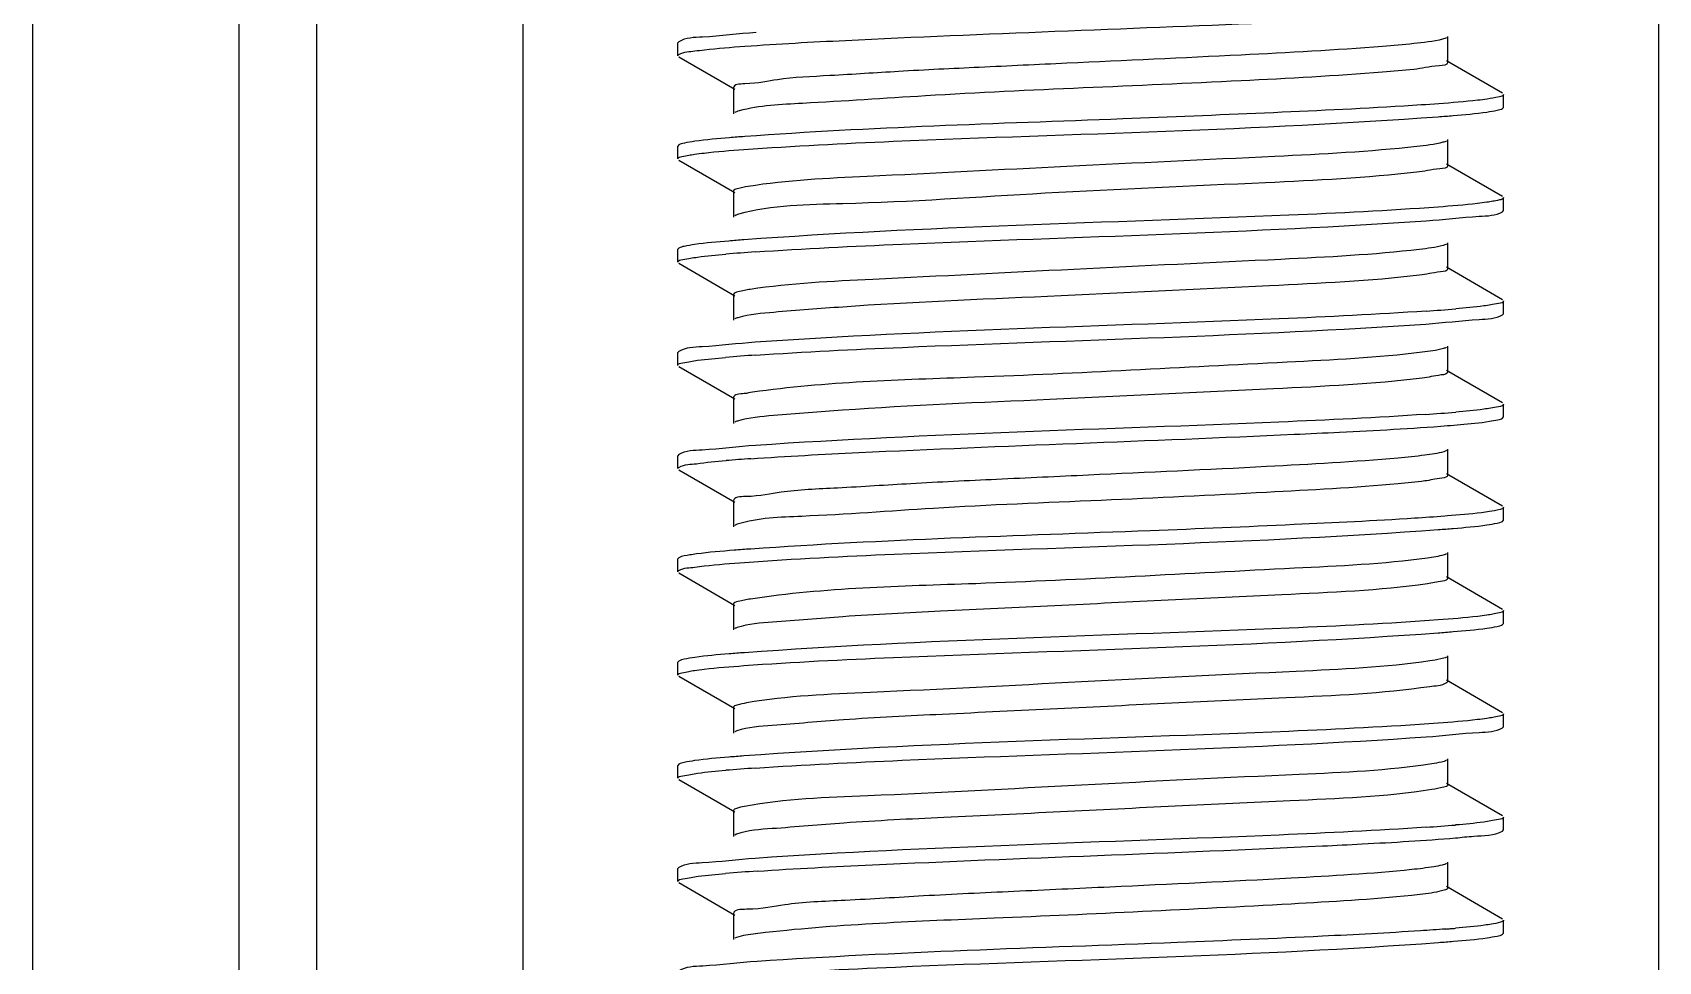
# Model space of a CAD drawing. Extents: x 27938 to 1042331, y -235042 to 1535213.
# Drawn here: x 701681.2 to 702056.3, y 767491.4 to 767705.7 of the extents above; entities that cross this region are included whole.
import ezdxf

# ---------------------------------------------------------------- set-up
doc = ezdxf.new("R2010")
doc.units = 0
doc.header["$LTSCALE"] = 1000
doc.header["$MEASUREMENT"] = 0

msp = doc.modelspace()

# ---------------------------------------------------------------- linework, layer by layer
at = {"linetype": 'Continuous'}
for p, q in [((701681.22, 770483.4), (701681.22, 765742.38)), ((701728.85, 770483.4), (701728.85, 765742.38)), ((701746.71, 770483.4), (701746.71, 765742.38)), ((701794.33, 770483.4), (701794.33, 765742.38)), ((702056.27, 770483.4), (702056.27, 765742.38)), ((702007.67, 767698.86), (702007.67, 767704.82)), ((701830.28, 767703.59), (701830.05, 767703.33)), ((701830.05, 767700.35), (701830.05, 767703.33)), ((701830.05, 767700.35), (701830.05, 767703.33)), ((701830.28, 767700.09), (701843.2, 767692.61)), ((702020.33, 767691.68), (702007.41, 767699.16)), ((701842.94, 767692.91), (701842.94, 767686.96)), ((702020.56, 767688.44), (702020.56, 767691.42)), ((702020.56, 767688.44), (702020.56, 767691.42)), ((702020.33, 767688.18), (702020.56, 767688.44)), ((701830.28, 767679.78), (701830.05, 767679.51)), ((701830.05, 767676.54), (701830.05, 767679.51)), ((701830.05, 767676.54), (701830.05, 767679.51)), ((702007.67, 767675.05), (702007.67, 767681)), ((701830.28, 767676.28), (701843.2, 767668.8)), ((702020.33, 767667.87), (702007.41, 767675.35)), ((701842.94, 767669.1), (701842.94, 767663.14)), ((702020.56, 767664.63), (702020.56, 767667.61)), ((702020.56, 767664.63), (702020.56, 767667.61)), ((702020.33, 767664.37), (702020.56, 767664.63)), ((701830.28, 767655.96), (701830.05, 767655.7)), ((701830.05, 767652.73), (701830.05, 767655.7)), ((701830.05, 767652.73), (701830.05, 767655.7)), ((702007.67, 767651.24), (702007.67, 767657.19)), ((701830.28, 767652.46), (701843.2, 767644.98)), ((702020.33, 767644.06), (702007.41, 767651.54)), ((701842.94, 767645.28), (701842.94, 767639.33)), ((702020.33, 767640.56), (702020.56, 767640.82)), ((702020.56, 767640.82), (702020.56, 767643.8)), ((702020.56, 767640.82), (702020.56, 767643.8)), ((702007.67, 767627.42), (702007.67, 767633.38)), ((701830.28, 767632.15), (701830.05, 767631.89)), ((701830.05, 767628.91), (701830.05, 767631.89)), ((701830.05, 767628.91), (701830.05, 767631.89)), ((701830.28, 767628.65), (701843.2, 767621.17)), ((702020.33, 767620.24), (702007.41, 767627.73)), ((701842.94, 767621.47), (701842.94, 767615.52)), ((702020.56, 767617.01), (702020.56, 767619.98)), ((702020.56, 767617.01), (702020.56, 767619.98)), ((702020.33, 767616.75), (702020.56, 767617.01)), ((701830.28, 767608.34), (701830.05, 767608.08)), ((701830.05, 767605.1), (701830.05, 767608.08)), ((701830.05, 767605.1), (701830.05, 767608.08)), ((702007.67, 767603.61), (702007.67, 767609.56)), ((701830.28, 767604.84), (701843.2, 767597.36)), ((702020.33, 767596.43), (702007.41, 767603.91)), ((701842.94, 767597.66), (701842.94, 767591.7)), ((702020.56, 767593.19), (702020.56, 767596.17)), ((702020.56, 767593.19), (702020.56, 767596.17)), ((702007.59, 767594.17), (702006.97, 767594.12)), ((702020.33, 767592.93), (702020.56, 767593.19)), ((701830.28, 767584.52), (701830.05, 767584.26)), ((702007.67, 767579.8), (702007.67, 767585.75)), ((701830.05, 767581.29), (701830.05, 767584.26)), ((701830.05, 767581.29), (701830.05, 767584.26)), ((701830.28, 767581.03), (701843.2, 767573.54)), ((702020.33, 767572.62), (702007.41, 767580.1)), ((701842.94, 767573.85), (701842.94, 767567.89)), ((702020.33, 767569.12), (702020.56, 767569.38)), ((702020.56, 767569.38), (702020.56, 767572.36)), ((702020.56, 767569.38), (702020.56, 767572.36)), ((702007.67, 767555.99), (702007.67, 767561.94)), ((701830.28, 767560.71), (701830.05, 767560.45)), ((701830.05, 767557.47), (701830.05, 767560.45)), ((701830.05, 767557.47), (701830.05, 767560.45)), ((701830.28, 767557.21), (701843.2, 767549.73)), ((702020.33, 767548.8), (702007.41, 767556.29)), ((701842.94, 767550.03), (701842.94, 767544.08)), ((702020.56, 767545.57), (702020.56, 767548.54)), ((702020.56, 767545.57), (702020.56, 767548.54)), ((701843.68, 767544.58), (701843.2, 767544.38)), ((702020.33, 767545.31), (702020.56, 767545.57)), ((701830.28, 767536.9), (701830.05, 767536.64)), ((701830.05, 767533.66), (701830.05, 767536.64)), ((701830.05, 767533.66), (701830.05, 767536.64)), ((702007.67, 767532.17), (702007.67, 767538.13)), ((701830.28, 767533.4), (701843.2, 767525.92)), ((702020.33, 767524.99), (702007.41, 767532.47)), ((701842.94, 767526.22), (701842.94, 767520.27)), ((702020.56, 767521.75), (702020.56, 767524.73)), ((702020.56, 767521.75), (702020.56, 767524.73)), ((701843.63, 767520.76), (701843.2, 767520.57)), ((702020.33, 767521.49), (702020.56, 767521.75)), ((702007.67, 767508.36), (702007.67, 767514.31)), ((701830.28, 767513.09), (701830.05, 767512.82)), ((701830.05, 767509.85), (701830.05, 767512.82)), ((701830.05, 767509.85), (701830.05, 767512.82)), ((701830.28, 767509.59), (701843.2, 767502.11)), ((702020.33, 767501.18), (702007.41, 767508.66)), ((701842.94, 767502.41), (701842.94, 767496.45)), ((702020.56, 767497.94), (702020.56, 767500.92)), ((702020.56, 767497.94), (702020.56, 767500.92)), ((701843.59, 767496.93), (701843.2, 767496.76)), ((702020.33, 767497.68), (702020.56, 767497.94))]:
    msp.add_line(p, q, dxfattribs=at)
for centre, radius, start, end in [((701875.28, 767248.02), 407.98, 93.8428, 94.8037), ((701975.32, 768048.64), 408.12, 273.8419, 274.8035), ((701875.37, 767223.08), 409.12, 93.8337, 94.8049), ((701975.22, 768026.13), 409.43, 273.8331, 274.8033), ((701873.93, 767217.34), 390.98, 93.9624, 94.8027), ((701875.28, 767128.97), 407.96, 93.8429, 94.8037), ((701975.32, 767929.52), 408.07, 273.8423, 274.8035), ((701875.85, 767097.94), 415.21, 93.7981, 94.8008), ((701980, 767848.23), 350.4, 274.451, 274.6348), ((701983.81, 767801.24), 303.26, 274.6342, 274.8518)]:
    msp.add_arc(centre, radius, start, end, dxfattribs=at)
for points, knots in [([(701848.18, 767705.7), (701844.04, 767705.42), (701838.23, 767704.62), (701831.9, 767704.52), (701830.28, 767703.59)], [0, 0, 0, 0, 0.690474, 1, 1, 1, 1]), ([(701845.51, 767702.54), (701853.24, 767703.1), (701893.2, 767705.22), (701933.2, 767706.54), (701965.43, 767707.95)], [0, 0, 0, 0, 0.19365, 1, 1, 1, 1]), ([(702007.41, 767704.51), (702007.12, 767704.35), (702004.62, 767703.62), (702002.05, 767703.39), (701999.82, 767703.15)], [0, 0, 0, 0, 0.127551, 1, 1, 1, 1]), ([(701830.05, 767700.35), (701830.05, 767700.47), (701831.46, 767701.36), (701832.75, 767701.27), (701834.01, 767701.45)], [0, 0, 0, 0, 0.088902, 1, 1, 1, 1]), ([(701834.01, 767701.45), (701834.74, 767701.55), (701838.56, 767702.01), (701842.4, 767702.31), (701845.51, 767702.54)], [0, 0, 0, 0, 0.191493, 1, 1, 1, 1]), ([(701999.82, 767703.15), (701997.43, 767702.89), (701984.17, 767701.74), (701970.88, 767701.06), (701960, 767700.51)], [0, 0, 0, 0, 0.181047, 1, 1, 1, 1]), ([(701960, 767700.51), (701946.61, 767699.83), (701926.46, 767698.93), (701900.17, 767697.69), (701881.83, 767696.82), (701866.67, 767695.78), (701853.96, 767695.24), (701848.13, 767693.8), (701842.95, 767693.82), (701842.94, 767692.91)], [0, 0, 0, 0, 0.342508, 0.514774, 0.67345, 0.808552, 0.911716, 0.976643, 1, 1, 1, 1]), ([(701999.82, 767697.19), (701997.43, 767696.94), (701984.17, 767695.79), (701970.88, 767695.11), (701960, 767694.56)], [0, 0, 0, 0, 0.181047, 1, 1, 1, 1]), ([(702007.67, 767698.86), (702007.67, 767698.14), (702003.65, 767697.98), (702001.78, 767697.41), (701999.82, 767697.19)], [0, 0, 0, 0, 0.267058, 1, 1, 1, 1]), ([(701960, 767694.56), (701935.74, 767693.33), (701901.93, 767692.24), (701863.47, 767689.5), (701848.95, 767688.88), (701844.19, 767687.62)], [0, 0, 0, 0, 0.627959, 0.872762, 1, 1, 1, 1]), ([(702016.74, 767690.34), (702016.03, 767690.24), (702012.32, 767689.79), (702008.6, 767689.49), (702005.58, 767689.27)], [0, 0, 0, 0, 0.191322, 1, 1, 1, 1]), ([(702020.56, 767691.42), (702020.56, 767691.05), (702018.69, 767690.73), (702017.7, 767690.48), (702016.74, 767690.34)], [0, 0, 0, 0, 0.274674, 1, 1, 1, 1]), ([(701844.19, 767687.62), (701843.99, 767687.56), (701843.66, 767687.46), (701843.33, 767687.33), (701843.21, 767687.26)], [0, 0, 0, 0, 0.581363, 1, 1, 1, 1]), ([(701845.3, 767678.71), (701856.78, 767679.55), (701910.17, 767682.16), (701963.63, 767683.2), (702005.43, 767686.28)], [0, 0, 0, 0, 0.215563, 1, 1, 1, 1]), ([(701965.43, 767687.12), (701954.53, 767686.64), (701914.55, 767684.96), (701874.53, 767683.82), (701845.51, 767681.7)], [0, 0, 0, 0, 0.272813, 1, 1, 1, 1]), ([(702005.58, 767689.27), (702002.9, 767689.07), (701989.52, 767688.2), (701976.13, 767687.59), (701965.43, 767687.12)], [0, 0, 0, 0, 0.200781, 1, 1, 1, 1]), ([(702005.43, 767686.28), (702006.59, 767686.36), (702010.35, 767686.66), (702014.11, 767687), (702016.7, 767687.36)], [0, 0, 0, 0, 0.307508, 1, 1, 1, 1]), ([(702016.7, 767687.36), (702017.49, 767687.47), (702018.7, 767687.69), (702019.94, 767687.96), (702020.33, 767688.18)], [0, 0, 0, 0, 0.643014, 1, 1, 1, 1]), ([(701834.01, 767680.61), (701833.19, 767680.5), (701831.95, 767680.28), (701830.67, 767680), (701830.28, 767679.78)], [0, 0, 0, 0, 0.644069, 1, 1, 1, 1]), ([(701833.95, 767677.63), (701834.67, 767677.73), (701838.44, 767678.19), (701842.23, 767678.49), (701845.3, 767678.71)], [0, 0, 0, 0, 0.191455, 1, 1, 1, 1]), ([(701845.51, 767681.7), (701844.33, 767681.62), (701840.49, 767681.32), (701836.65, 767680.98), (701834.01, 767680.61)], [0, 0, 0, 0, 0.307292, 1, 1, 1, 1]), ([(702000.51, 767679.41), (701989.64, 767678.18), (701962.7, 767676.83), (701920.44, 767674.89), (701879.97, 767672.72), (701855.36, 767671.66), (701846.29, 767670.18)], [0, 0, 0, 0, 0.212318, 0.523282, 0.82144, 1, 1, 1, 1]), ([(702007.41, 767680.7), (702007.14, 767680.55), (702004.87, 767679.87), (702002.54, 767679.64), (702000.51, 767679.41)], [0, 0, 0, 0, 0.129975, 1, 1, 1, 1]), ([(701830.05, 767676.54), (701830.05, 767676.91), (701831.97, 767677.23), (701832.97, 767677.49), (701833.95, 767677.63)], [0, 0, 0, 0, 0.274321, 1, 1, 1, 1]), ([(702007.67, 767675.05), (702007.67, 767674.39), (702004.03, 767674.18), (702002.3, 767673.66), (702000.51, 767673.46)], [0, 0, 0, 0, 0.267925, 1, 1, 1, 1]), ([(702000.51, 767673.46), (701988.93, 767672.15), (701960.34, 767670.73), (701916.13, 767668.95), (701875.84, 767666.02), (701851.83, 767665.95), (701844.06, 767663.77)], [0, 0, 0, 0, 0.223031, 0.54745, 0.845499, 1, 1, 1, 1]), ([(701846.29, 767670.18), (701845.45, 767670.04), (701844.53, 767669.83), (701842.95, 767669.43), (701842.94, 767669.1)], [0, 0, 0, 0, 0.718713, 1, 1, 1, 1]), ([(702020.56, 767667.61), (702020.56, 767667.24), (702018.66, 767666.92), (702017.67, 767666.66), (702016.7, 767666.53)], [0, 0, 0, 0, 0.274523, 1, 1, 1, 1]), ([(701844.06, 767663.77), (701843.89, 767663.72), (701843.6, 767663.63), (701843.32, 767663.51), (701843.21, 767663.44)], [0, 0, 0, 0, 0.575346, 1, 1, 1, 1]), ([(702005.43, 767665.44), (701993.97, 767664.6), (701940.59, 767662), (701887.13, 767660.94), (701845.3, 767657.88)], [0, 0, 0, 0, 0.215104, 1, 1, 1, 1]), ([(702002.67, 767662.27), (702006.75, 767662.55), (702012.49, 767663.34), (702018.73, 767663.45), (702020.33, 767664.37)], [0, 0, 0, 0, 0.690198, 1, 1, 1, 1]), ([(702016.7, 767666.53), (702015.98, 767666.43), (702012.24, 767665.97), (702008.48, 767665.67), (702005.43, 767665.44)], [0, 0, 0, 0, 0.191314, 1, 1, 1, 1]), ([(701847.94, 767655.09), (701859.22, 767655.86), (701910.8, 767658.34), (701962.44, 767659.53), (702002.67, 767662.27)], [0, 0, 0, 0, 0.219065, 1, 1, 1, 1]), ([(701833.95, 767656.79), (701833.15, 767656.68), (701831.92, 767656.46), (701830.67, 767656.19), (701830.28, 767655.96)], [0, 0, 0, 0, 0.643484, 1, 1, 1, 1]), ([(701845.3, 767657.88), (701844.13, 767657.79), (701840.34, 767657.49), (701836.56, 767657.16), (701833.95, 767656.79)], [0, 0, 0, 0, 0.307355, 1, 1, 1, 1]), ([(702001.17, 767655.67), (701990.56, 767654.42), (701963.94, 767653.09), (701921.9, 767651.12), (701881.11, 767649), (701856.13, 767647.87), (701846.77, 767646.44)], [0, 0, 0, 0, 0.20724, 0.51628, 0.816365, 1, 1, 1, 1]), ([(702007.41, 767656.89), (702007.16, 767656.75), (702005.11, 767656.11), (702003, 767655.89), (702001.17, 767655.67)], [0, 0, 0, 0, 0.132681, 1, 1, 1, 1]), ([(701830.05, 767652.73), (701830.05, 767653.16), (701832.32, 767653.44), (701833.47, 767653.75), (701834.62, 767653.9)], [0, 0, 0, 0, 0.271611, 1, 1, 1, 1]), ([(702001.17, 767649.72), (701989.69, 767648.36), (701961.01, 767647.03), (701916.68, 767644.79), (701878.48, 767643.28), (701854.78, 767641.34), (701846.63, 767640.72), (701843.95, 767639.92)], [0, 0, 0, 0, 0.220196, 0.54582, 0.845894, 0.946809, 1, 1, 1, 1]), ([(702007.67, 767651.24), (702007.67, 767650.63), (702004.38, 767650.37), (702002.8, 767649.91), (702001.17, 767649.72)], [0, 0, 0, 0, 0.269156, 1, 1, 1, 1]), ([(701846.77, 767646.44), (701845.81, 767646.3), (701844.79, 767646.05), (701842.95, 767645.66), (701842.94, 767645.28)], [0, 0, 0, 0, 0.721722, 1, 1, 1, 1]), ([(702002.67, 767641.43), (701991.38, 767640.67), (701939.8, 767638.18), (701888.16, 767636.99), (701847.94, 767634.25)], [0, 0, 0, 0, 0.219079, 1, 1, 1, 1]), ([(702020.56, 767643.8), (702020.56, 767643.36), (702018.28, 767643.08), (702017.13, 767642.77), (702015.98, 767642.62)], [0, 0, 0, 0, 0.271592, 1, 1, 1, 1]), ([(701843.95, 767639.92), (701843.81, 767639.88), (701843.55, 767639.8), (701843.31, 767639.69), (701843.21, 767639.63)], [0, 0, 0, 0, 0.569898, 1, 1, 1, 1]), ([(701848.02, 767631.28), (701859.3, 767632.05), (701910.82, 767634.53), (701962.41, 767635.72), (702002.59, 767638.45)], [0, 0, 0, 0, 0.219185, 1, 1, 1, 1]), ([(702002.59, 767638.45), (702006.69, 767638.73), (702012.45, 767639.53), (702018.73, 767639.64), (702020.33, 767640.56)], [0, 0, 0, 0, 0.690279, 1, 1, 1, 1]), ([(701847.94, 767634.25), (701843.85, 767633.97), (701838.12, 767633.18), (701831.87, 767633.07), (701830.28, 767632.15)], [0, 0, 0, 0, 0.690206, 1, 1, 1, 1]), ([(701830.05, 767628.91), (701830.05, 767629.34), (701832.32, 767629.63), (701833.47, 767629.94), (701834.61, 767630.09)], [0, 0, 0, 0, 0.27163, 1, 1, 1, 1]), ([(702001.8, 767631.94), (701991.45, 767630.65), (701956.96, 767629.01), (701905.52, 767626.09), (701864.23, 767625.14), (701847.29, 767622.71)], [0, 0, 0, 0, 0.202178, 0.668259, 1, 1, 1, 1]), ([(702007.41, 767633.08), (702007.18, 767632.95), (702005.35, 767632.35), (702003.44, 767632.14), (702001.8, 767631.94)], [0, 0, 0, 0, 0.135599, 1, 1, 1, 1]), ([(702001.8, 767625.98), (701990.43, 767624.57), (701961.71, 767623.28), (701917.18, 767620.99), (701878.6, 767619.5), (701854.71, 767617.5), (701846.52, 767616.9), (701843.87, 767616.08)], [0, 0, 0, 0, 0.217203, 0.543941, 0.846117, 0.947352, 1, 1, 1, 1]), ([(702007.67, 767627.42), (702007.67, 767626.87), (702004.72, 767626.57), (702003.27, 767626.17), (702001.8, 767625.98)], [0, 0, 0, 0, 0.270603, 1, 1, 1, 1]), ([(701847.29, 767622.71), (701846.65, 767622.62), (701845.43, 767622.27), (701842.95, 767622.35), (701842.94, 767621.47)], [0, 0, 0, 0, 0.421834, 1, 1, 1, 1]), ([(702020.56, 767619.98), (702020.56, 767619.55), (702018.27, 767619.26), (702017.11, 767618.95), (702015.96, 767618.8)], [0, 0, 0, 0, 0.271523, 1, 1, 1, 1]), ([(701843.87, 767616.08), (701843.74, 767616.05), (701843.51, 767615.97), (701843.29, 767615.87), (701843.21, 767615.82)], [0, 0, 0, 0, 0.564969, 1, 1, 1, 1]), ([(702002.59, 767617.62), (701991.31, 767616.85), (701939.78, 767614.37), (701888.2, 767613.18), (701848.02, 767610.44)], [0, 0, 0, 0, 0.219186, 1, 1, 1, 1]), ([(701972.24, 767613.01), (701975.74, 767613.17), (701987.52, 767613.73), (701999.31, 767614.35), (702007.59, 767615.01)], [0, 0, 0, 0, 0.29642, 1, 1, 1, 1]), ([(702007.59, 767615.01), (702008.58, 767615.08), (702011.81, 767615.36), (702015.04, 767615.67), (702017.26, 767616.01)], [0, 0, 0, 0, 0.307999, 1, 1, 1, 1]), ([(702017.26, 767616.01), (702017.92, 767616.11), (702018.95, 767616.3), (702020, 767616.55), (702020.33, 767616.75)], [0, 0, 0, 0, 0.636475, 1, 1, 1, 1]), ([(701846.91, 767607.39), (701855.2, 767607.97), (701896.97, 767610.12), (701938.77, 767611.48), (701972.24, 767613.01)], [0, 0, 0, 0, 0.198843, 1, 1, 1, 1]), ([(701848.02, 767610.44), (701843.91, 767610.16), (701838.16, 767609.37), (701831.88, 767609.26), (701830.28, 767608.34)], [0, 0, 0, 0, 0.6903, 1, 1, 1, 1]), ([(702002.4, 767608.2), (702000.34, 767607.93), (701988.2, 767606.74), (701976.01, 767606.1), (701965.89, 767605.56)], [0, 0, 0, 0, 0.16974, 1, 1, 1, 1]), ([(702007.4, 767609.26), (702007.2, 767609.14), (702005.56, 767608.59), (702003.86, 767608.39), (702002.4, 767608.2)], [0, 0, 0, 0, 0.138888, 1, 1, 1, 1]), ([(701830.05, 767605.1), (701830.05, 767605.23), (701831.63, 767606.16), (701833, 767606.06), (701834.37, 767606.24)], [0, 0, 0, 0, 0.087225, 1, 1, 1, 1]), ([(701965.89, 767605.56), (701952.19, 767604.84), (701931.4, 767603.9), (701904.09, 767602.62), (701884.66, 767601.72), (701868.48, 767600.63), (701854.82, 767600.11), (701848.57, 767598.54), (701842.94, 767598.64), (701842.94, 767597.66)], [0, 0, 0, 0, 0.333656, 0.505798, 0.66612, 0.803713, 0.909344, 0.976032, 1, 1, 1, 1]), ([(702007.67, 767603.61), (702007.67, 767603.11), (702005.05, 767602.78), (702003.72, 767602.42), (702002.4, 767602.25)], [0, 0, 0, 0, 0.272538, 1, 1, 1, 1]), ([(701965.89, 767599.61), (701953.18, 767598.94), (701927.58, 767597.69), (701891.75, 767596.34), (701863.96, 767594.1), (701848.56, 767593.78), (701843.79, 767592.25)], [0, 0, 0, 0, 0.312169, 0.628846, 0.877123, 1, 1, 1, 1]), ([(702002.4, 767602.25), (702000.34, 767601.98), (701988.2, 767600.78), (701976.01, 767600.15), (701965.89, 767599.61)], [0, 0, 0, 0, 0.16974, 1, 1, 1, 1]), ([(702020.56, 767596.17), (702020.56, 767595.85), (702018.96, 767595.51), (702018.09, 767595.3), (702017.26, 767595.17)], [0, 0, 0, 0, 0.277611, 1, 1, 1, 1]), ([(701843.79, 767592.25), (701843.68, 767592.21), (701843.48, 767592.14), (701843.29, 767592.05), (701843.2, 767592.01)], [0, 0, 0, 0, 0.560517, 1, 1, 1, 1]), ([(701972.24, 767592.17), (701961.18, 767591.66), (701919.4, 767589.89), (701877.58, 767588.7), (701846.91, 767586.55)], [0, 0, 0, 0, 0.264864, 1, 1, 1, 1]), ([(702006.97, 767594.12), (702004.65, 767593.94), (701993.08, 767593.15), (701981.5, 767592.59), (701972.24, 767592.17)], [0, 0, 0, 0, 0.200777, 1, 1, 1, 1]), ([(702005.49, 767591.03), (702006.64, 767591.12), (702010.39, 767591.41), (702014.13, 767591.75), (702016.71, 767592.11)], [0, 0, 0, 0, 0.307522, 1, 1, 1, 1]), ([(702017.26, 767595.17), (702016.65, 767595.08), (702013.43, 767594.65), (702010.2, 767594.38), (702007.59, 767594.17)], [0, 0, 0, 0, 0.190994, 1, 1, 1, 1]), ([(702016.71, 767592.11), (702017.5, 767592.22), (702018.71, 767592.44), (702019.94, 767592.71), (702020.33, 767592.93)], [0, 0, 0, 0, 0.642871, 1, 1, 1, 1]), ([(701845.44, 767583.47), (701856.95, 767584.31), (701910.3, 767586.91), (701963.73, 767587.95), (702005.49, 767591.03)], [0, 0, 0, 0, 0.216008, 1, 1, 1, 1]), ([(701834.37, 767585.41), (701833.87, 767585.34), (701832.51, 767585.11), (701831.05, 767584.97), (701830.28, 767584.52)], [0, 0, 0, 0, 0.361201, 1, 1, 1, 1]), ([(701846.91, 767586.55), (701845.62, 767586.46), (701841.44, 767586.15), (701837.25, 767585.79), (701834.37, 767585.41)], [0, 0, 0, 0, 0.30692, 1, 1, 1, 1]), ([(702002.96, 767584.46), (701992.82, 767583.06), (701958, 767581.51), (701906.04, 767578.39), (701863.98, 767577.62), (701846.81, 767575.01)], [0, 0, 0, 0, 0.196411, 0.666993, 1, 1, 1, 1]), ([(702007.4, 767585.45), (702007.22, 767585.34), (702005.77, 767584.83), (702004.26, 767584.64), (702002.96, 767584.46)], [0, 0, 0, 0, 0.142204, 1, 1, 1, 1]), ([(701830.05, 767581.29), (701830.05, 767581.41), (701831.46, 767582.3), (701832.75, 767582.21), (701834, 767582.38)], [0, 0, 0, 0, 0.088954, 1, 1, 1, 1]), ([(701834, 767582.38), (701834.72, 767582.48), (701838.53, 767582.94), (701842.35, 767583.25), (701845.44, 767583.47)], [0, 0, 0, 0, 0.191562, 1, 1, 1, 1]), ([(702002.96, 767578.51), (701991.86, 767576.98), (701963.13, 767575.75), (701925.71, 767573.87), (701891.97, 767572.27), (701870.22, 767571.21), (701854.64, 767569.84), (701846.35, 767569.29), (701843.73, 767568.42)], [0, 0, 0, 0, 0.210757, 0.539438, 0.704601, 0.845971, 0.948094, 1, 1, 1, 1]), ([(702007.67, 767579.8), (702007.67, 767579.35), (702005.35, 767578.99), (702004.14, 767578.67), (702002.96, 767578.51)], [0, 0, 0, 0, 0.27426, 1, 1, 1, 1]), ([(701846.81, 767575.01), (701845.84, 767574.86), (701844.81, 767574.61), (701842.94, 767574.22), (701842.94, 767573.85)], [0, 0, 0, 0, 0.721991, 1, 1, 1, 1]), ([(702005.49, 767570.2), (701994.05, 767569.35), (701940.69, 767566.75), (701887.27, 767565.69), (701845.44, 767562.63)], [0, 0, 0, 0, 0.214793, 1, 1, 1, 1]), ([(702016.71, 767571.28), (702016, 767571.18), (702012.27, 767570.72), (702008.52, 767570.42), (702005.49, 767570.2)], [0, 0, 0, 0, 0.191306, 1, 1, 1, 1]), ([(702020.56, 767572.36), (702020.56, 767571.99), (702018.67, 767571.67), (702017.68, 767571.41), (702016.71, 767571.28)], [0, 0, 0, 0, 0.274588, 1, 1, 1, 1]), ([(701843.73, 767568.42), (701843.63, 767568.38), (701843.45, 767568.32), (701843.28, 767568.24), (701843.2, 767568.19)], [0, 0, 0, 0, 0.556492, 1, 1, 1, 1]), ([(701845.3, 767559.65), (701856.79, 767560.49), (701910.17, 767563.09), (701963.63, 767564.14), (702005.44, 767567.22)], [0, 0, 0, 0, 0.215575, 1, 1, 1, 1]), ([(702005.44, 767567.22), (702006.59, 767567.3), (702010.35, 767567.6), (702014.11, 767567.93), (702016.7, 767568.3)], [0, 0, 0, 0, 0.307509, 1, 1, 1, 1]), ([(702016.7, 767568.3), (702017.49, 767568.41), (702018.7, 767568.62), (702019.94, 767568.9), (702020.33, 767569.12)], [0, 0, 0, 0, 0.64301, 1, 1, 1, 1]), ([(701845.44, 767562.63), (701844.27, 767562.55), (701840.45, 767562.25), (701836.63, 767561.91), (701834, 767561.55)], [0, 0, 0, 0, 0.307231, 1, 1, 1, 1]), ([(701830.05, 767557.47), (701830.05, 767557.85), (701831.97, 767558.16), (701832.97, 767558.42), (701833.95, 767558.56)], [0, 0, 0, 0, 0.274314, 1, 1, 1, 1]), ([(701834, 767561.55), (701833.19, 767561.43), (701831.94, 767561.22), (701830.67, 767560.94), (701830.28, 767560.71)], [0, 0, 0, 0, 0.64396, 1, 1, 1, 1]), ([(701833.95, 767558.56), (701834.67, 767558.66), (701838.45, 767559.12), (701842.24, 767559.42), (701845.3, 767559.65)], [0, 0, 0, 0, 0.19146, 1, 1, 1, 1]), ([(702003.5, 767560.73), (701993.3, 767559.23), (701966.45, 767558.06), (701923.46, 767555.94), (701881.23, 767553.66), (701855.33, 767552.69), (701845.89, 767551.05)], [0, 0, 0, 0, 0.195765, 0.5095, 0.817954, 1, 1, 1, 1]), ([(702007.4, 767561.64), (702006.99, 767561.4), (702005.66, 767561.09), (702004.35, 767560.85), (702003.5, 767560.73)], [0, 0, 0, 0, 0.360057, 1, 1, 1, 1]), ([(702003.5, 767554.78), (701992.55, 767553.17), (701963.83, 767552.01), (701926.36, 767550.08), (701892.32, 767548.47), (701870.33, 767547.41), (701854.64, 767546.01), (701846.28, 767545.49), (701843.68, 767544.58)], [0, 0, 0, 0, 0.20733, 0.536865, 0.70321, 0.84565, 0.948324, 1, 1, 1, 1]), ([(702007.67, 767555.99), (702007.67, 767555.85), (702006.22, 767554.88), (702004.82, 767554.97), (702003.5, 767554.78)], [0, 0, 0, 0, 0.0912, 1, 1, 1, 1]), ([(701845.89, 767551.05), (701845.14, 767550.92), (701844.33, 767550.73), (701842.94, 767550.33), (701842.94, 767550.03)], [0, 0, 0, 0, 0.715817, 1, 1, 1, 1]), ([(702016.7, 767547.46), (702015.98, 767547.36), (702012.24, 767546.9), (702008.48, 767546.6), (702005.44, 767546.38)], [0, 0, 0, 0, 0.191314, 1, 1, 1, 1]), ([(702020.56, 767548.54), (702020.56, 767548.17), (702018.67, 767547.86), (702017.67, 767547.6), (702016.7, 767547.46)], [0, 0, 0, 0, 0.274525, 1, 1, 1, 1]), ([(702005.44, 767546.38), (701993.97, 767545.54), (701940.59, 767542.93), (701887.13, 767541.88), (701845.3, 767538.81)], [0, 0, 0, 0, 0.215095, 1, 1, 1, 1]), ([(701847.94, 767536.02), (701859.22, 767536.79), (701910.8, 767539.28), (701962.44, 767540.46), (702002.67, 767543.21)], [0, 0, 0, 0, 0.219065, 1, 1, 1, 1]), ([(702002.67, 767543.21), (702006.76, 767543.49), (702012.49, 767544.28), (702018.73, 767544.39), (702020.33, 767545.31)], [0, 0, 0, 0, 0.690194, 1, 1, 1, 1]), ([(701833.95, 767537.73), (701833.15, 767537.61), (701831.92, 767537.4), (701830.67, 767537.12), (701830.28, 767536.9)], [0, 0, 0, 0, 0.6435, 1, 1, 1, 1]), ([(701845.3, 767538.81), (701844.13, 767538.73), (701840.35, 767538.43), (701836.56, 767538.09), (701833.95, 767537.73)], [0, 0, 0, 0, 0.307349, 1, 1, 1, 1]), ([(702004, 767536.99), (701993.88, 767535.41), (701966.84, 767534.3), (701923.46, 767532.14), (701880.89, 767529.77), (701854.81, 767528.91), (701845.46, 767527.16)], [0, 0, 0, 0, 0.193557, 0.5097, 0.820432, 1, 1, 1, 1]), ([(702007.4, 767537.82), (702007.03, 767537.61), (702005.88, 767537.32), (702004.74, 767537.11), (702004, 767536.99)], [0, 0, 0, 0, 0.365495, 1, 1, 1, 1]), ([(701830.05, 767533.66), (701830.05, 767534.09), (701832.33, 767534.38), (701833.48, 767534.69), (701834.62, 767534.84)], [0, 0, 0, 0, 0.271609, 1, 1, 1, 1]), ([(702007.67, 767532.17), (702007.66, 767531.81), (702005.91, 767531.42), (702004.93, 767531.18), (702004, 767531.04)], [0, 0, 0, 0, 0.279238, 1, 1, 1, 1]), ([(702004, 767531.04), (701993.22, 767529.35), (701964.53, 767528.28), (701927.02, 767526.29), (701892.7, 767524.68), (701870.48, 767523.62), (701854.65, 767522.18), (701846.23, 767521.68), (701843.63, 767520.76)], [0, 0, 0, 0, 0.203778, 0.534105, 0.701642, 0.84519, 0.948477, 1, 1, 1, 1]), ([(701845.46, 767527.16), (701844.83, 767527.04), (701844.11, 767526.87), (701842.94, 767526.48), (701842.94, 767526.22)], [0, 0, 0, 0, 0.711874, 1, 1, 1, 1]), ([(702020.56, 767524.73), (702020.56, 767524.3), (702018.28, 767524.01), (702017.13, 767523.7), (702015.98, 767523.55)], [0, 0, 0, 0, 0.271595, 1, 1, 1, 1]), ([(702002.67, 767522.37), (701991.38, 767521.6), (701939.81, 767519.12), (701888.16, 767517.93), (701847.94, 767515.19)], [0, 0, 0, 0, 0.219073, 1, 1, 1, 1]), ([(702009.46, 767519.91), (702010.86, 767520.03), (702014.44, 767520.51), (702018.37, 767520.37), (702020.33, 767521.49)], [0, 0, 0, 0, 0.383631, 1, 1, 1, 1]), ([(701848.35, 767512.24), (701857.22, 767512.84), (701900.68, 767515.01), (701944.17, 767516.4), (701978.75, 767518.06)], [0, 0, 0, 0, 0.204374, 1, 1, 1, 1]), ([(701978.75, 767518.06), (701981.81, 767518.21), (701992.05, 767518.72), (702002.29, 767519.3), (702009.46, 767519.91)], [0, 0, 0, 0, 0.29883, 1, 1, 1, 1]), ([(701847.94, 767515.19), (701843.85, 767514.91), (701838.12, 767514.11), (701831.87, 767514), (701830.28, 767513.09)], [0, 0, 0, 0, 0.690204, 1, 1, 1, 1]), ([(702004.48, 767513.26), (702002.78, 767512.97), (701991.82, 767511.72), (701980.81, 767511.13), (701971.52, 767510.62)], [0, 0, 0, 0, 0.156149, 1, 1, 1, 1]), ([(702007.4, 767514.01), (702007.08, 767513.82), (702006.09, 767513.55), (702005.1, 767513.36), (702004.48, 767513.26)], [0, 0, 0, 0, 0.371732, 1, 1, 1, 1]), ([(701830.05, 767509.85), (701830.05, 767510.29), (701832.4, 767510.57), (701833.59, 767510.89), (701834.77, 767511.05)], [0, 0, 0, 0, 0.271116, 1, 1, 1, 1]), ([(701971.52, 767510.62), (701957.6, 767509.84), (701936.27, 767508.87), (701908.05, 767507.55), (701887.55, 767506.63), (701870.34, 767505.48), (701855.7, 767504.98), (701849.04, 767503.28), (701842.94, 767503.46), (701842.94, 767502.41)], [0, 0, 0, 0, 0.324234, 0.49621, 0.658258, 0.798515, 0.906808, 0.975392, 1, 1, 1, 1]), ([(702004.48, 767507.3), (702002.78, 767507.02), (701991.82, 767505.76), (701980.81, 767505.18), (701971.52, 767504.66)], [0, 0, 0, 0, 0.156149, 1, 1, 1, 1]), ([(702007.66, 767508.36), (702007.66, 767508.04), (702006.16, 767507.64), (702005.28, 767507.44), (702004.48, 767507.3)], [0, 0, 0, 0, 0.282702, 1, 1, 1, 1]), ([(701971.52, 767504.66), (701948.69, 767503.4), (701908.3, 767501.47), (701867.81, 767500.02), (701850.33, 767498.07)], [0, 0, 0, 0, 0.565123, 1, 1, 1, 1]), ([(702007.19, 767498.89), (702005.25, 767498.74), (701995.78, 767498.07), (701986.29, 767497.59), (701978.75, 767497.22)], [0, 0, 0, 0, 0.20481, 1, 1, 1, 1]), ([(702017.74, 767499.99), (702017.22, 767499.91), (702014.46, 767499.52), (702011.7, 767499.26), (702009.46, 767499.07)], [0, 0, 0, 0, 0.190734, 1, 1, 1, 1]), ([(702020.56, 767500.92), (702020.56, 767500.64), (702019.22, 767500.29), (702018.45, 767500.11), (702017.74, 767499.99)], [0, 0, 0, 0, 0.281222, 1, 1, 1, 1]), ([(701850.33, 767498.07), (701849.54, 767497.98), (701847.29, 767497.69), (701844.99, 767497.44), (701843.59, 767496.93)], [0, 0, 0, 0, 0.346329, 1, 1, 1, 1]), ([(701845.65, 767488.24), (701857.18, 767489.07), (701910.48, 767491.67), (701963.87, 767492.71), (702005.55, 767495.79)], [0, 0, 0, 0, 0.21664, 1, 1, 1, 1]), ([(701978.75, 767497.22), (701967.6, 767496.69), (701924.13, 767494.81), (701880.62, 767493.58), (701848.35, 767491.4)], [0, 0, 0, 0, 0.256445, 1, 1, 1, 1]), ([(702005.55, 767495.79), (702006.7, 767495.87), (702010.43, 767496.16), (702014.16, 767496.5), (702016.73, 767496.86)], [0, 0, 0, 0, 0.30754, 1, 1, 1, 1]), ([(702016.73, 767496.86), (702017.51, 767496.98), (702018.72, 767497.19), (702019.95, 767497.46), (702020.33, 767497.68)], [0, 0, 0, 0, 0.64268, 1, 1, 1, 1]), ([(701848.35, 767491.4), (701844.16, 767491.12), (701838.3, 767490.31), (701831.91, 767490.21), (701830.28, 767489.27)], [0, 0, 0, 0, 0.690599, 1, 1, 1, 1])]:
    msp.add_open_spline(points, degree=3, knots=knots, dxfattribs=at)
for points in [[(701834.62, 767653.9), (701836.78, 767654.18), (701838.95, 767654.39), (701841.11, 767654.57)], [(702015.98, 767642.62), (702013.83, 767642.34), (702011.66, 767642.14), (702009.5, 767641.95)], [(701834.61, 767630.09), (701836.77, 767630.37), (701838.93, 767630.57), (701841.1, 767630.76)], [(702015.96, 767618.8), (702013.81, 767618.52), (702011.66, 767618.32), (702009.5, 767618.14)], [(701834.37, 767606.24), (701836.64, 767606.55), (701838.91, 767606.76), (701841.19, 767606.95)], [(701834.62, 767534.84), (701836.78, 767535.12), (701838.95, 767535.32), (701841.11, 767535.51)], [(702015.98, 767523.55), (702013.83, 767523.27), (702011.66, 767523.07), (702009.49, 767522.89)], [(701834.77, 767511.05), (701836.87, 767511.32), (701838.99, 767511.51), (701841.1, 767511.69)]]:
    msp.add_open_spline(points, degree=3, dxfattribs=at)

doc.saveas('drawing.dxf')
